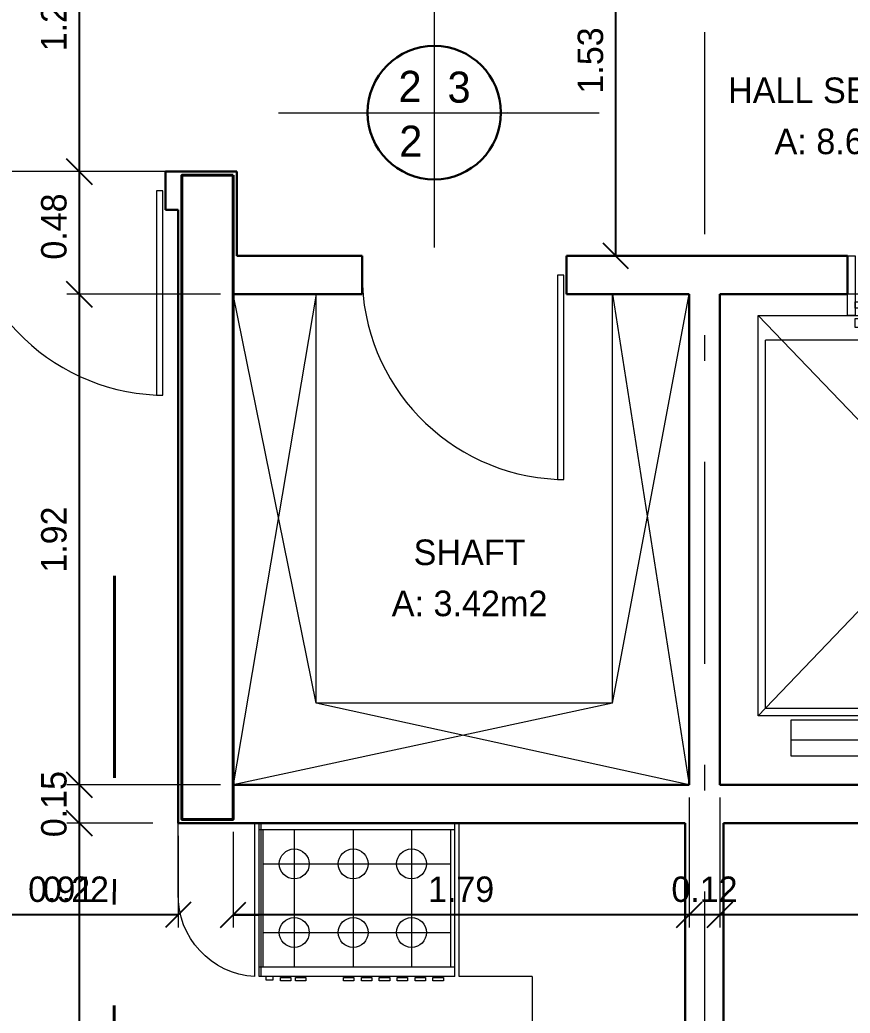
# Model space of a CAD drawing. Header units: metres. Extents: x 2.9 to 62.3, y 8 to 50.1.
# Drawn here: x 27.82 to 31.07, y 38.646 to 42.533 of the extents above; entities that cross this region are included whole.
import ezdxf

# ---------------------------------------------------------------- set-up
doc = ezdxf.new("R2010")
doc.units = ezdxf.units.M
doc.header["$MEASUREMENT"] = 0
doc.linetypes.add('DGN Style 4', pattern=[1.582636, 0.790824, -0.395412, 0.00098853, -0.395412])
doc.layers.get('Defpoints').update_dxf_attribs({"lineweight": 0})
for name, color, linetype, lineweight in [('CORNIJAS_VAR NA PLANTA PTIPO 1', 7, 'Continuous', 0), ('Level 12', 7, 'Continuous', 0), ('Level 14', 7, 'Continuous', 0), ('Level 3', 7, 'Continuous', 0), ('Level 36', 7, 'Continuous', 0), ('Level 43', 7, 'Continuous', 0), ('Level 44', 7, 'Continuous', 0), ('Level 7', 7, 'Continuous', 0)]:
    doc.layers.add(name, color=color, linetype=linetype, lineweight=lineweight)
doc.styles.add('Style-INTL_ENGINEERING', font='INTL_ENGINEERING.shx')
doc.dimstyles.get("Standard").update_dxf_attribs({"dimtxt": 0.18, "dimasz": 0.18, "dimexe": 0.18, "dimexo": 0.0625, "dimgap": 0.09, "dimtad": 0, "dimtih": 1, "dimtoh": 1, "dimdec": 4, "dimzin": 1, "dimdsep": 46, "dimtxsty": 'Standard', "dimcen": 0, "dimadec": 0, "dimazin": 0, "dimtfac": 1, "dimtdec": 4, "dimtofl": 0, "dimtmove": 0, "dimatfit": 3, "dimfxl": 0, "dimtolj": 1, "dimtzin": 1, "dimarcsym": 0})

# ---------------------------------------------------------------- blocks, each defined once
blk = doc.blocks.new('_Oblique')
at = {"color": 0, "linetype": 'ByBlock', "lineweight": -2}
blk.add_line((0.5, 0.5), (-0.5, -0.5), dxfattribs=at)
blk = doc.blocks.new('*D194')
at = {"layer": 'Defpoints', "color": 0, "linetype": 'Continuous', "lineweight": 0}
for p in [(33.5753, 42.5854), (33.5753, 41.989), (27.4235, 41.9391)]:
    blk.add_point(p, dxfattribs=at)
at = {"layer": 'Level 43', "color": 2, "linetype": 'Continuous', "lineweight": 0}
for p, q in [((27.4235, 41.9886), (27.4235, 42.6349)), ((33.5753, 42.0385), (33.5753, 42.6349))]:
    blk.add_line(p, q, dxfattribs=at)
at = {"layer": 'Level 43', "color": 0, "linetype": 'Continuous', "lineweight": -2}
blk.add_line((27.4235, 42.5854), (33.5753, 42.5854), dxfattribs=at)
at = {"layer": 'Level 43', "color": 0, "linetype": 'Continuous', "lineweight": -2, "xscale": 0.0995, "yscale": 0.0995, "zscale": 0.0995, "rotation": 180}
blk.add_blockref('_Oblique', (27.4235, 42.5854), dxfattribs=at)
at = {"layer": 'Level 43', "color": 0, "linetype": 'Continuous', "lineweight": -2, "xscale": 0.0995, "yscale": 0.0995, "zscale": 0.0995}
blk.add_blockref('_Oblique', (33.5753, 42.5854), dxfattribs=at)
at = {"layer": 'Level 43', "color": 0, "linetype": 'Continuous', "lineweight": 0, "insert": (30.4994, 42.6847), "char_height": 0.0995, "attachment_point": 5, "style": 'Style-INTL_ENGINEERING'}
blk.add_mtext('6.15', dxfattribs=at)
blk = doc.blocks.new('*D207')
at = {"layer": 'Defpoints', "color": 0, "linetype": 'Continuous', "lineweight": 0}
for p in [(30.5745, 39.3892), (30.5745, 37.6247), (30.4245, 37.3991)]:
    blk.add_point(p, dxfattribs=at)
at = {"layer": 'Level 43', "color": 2, "linetype": 'Continuous', "lineweight": 0}
for p, q in [((30.5745, 39.3397), (30.5745, 37.5752)), ((30.4245, 37.4486), (30.4245, 37.6742))]:
    blk.add_line(p, q, dxfattribs=at)
at = {"layer": 'Level 43', "color": 0, "linetype": 'Continuous', "lineweight": -2}
blk.add_line((30.4245, 37.6247), (30.5745, 37.6247), dxfattribs=at)
at = {"layer": 'Level 43', "color": 0, "linetype": 'Continuous', "lineweight": -2, "xscale": 0.0995, "yscale": 0.0995, "zscale": 0.0995, "rotation": 180}
blk.add_blockref('_Oblique', (30.4245, 37.6247), dxfattribs=at)
at = {"layer": 'Level 43', "color": 0, "linetype": 'Continuous', "lineweight": -2, "xscale": 0.0995, "yscale": 0.0995, "zscale": 0.0995}
blk.add_blockref('_Oblique', (30.5745, 37.6247), dxfattribs=at)
at = {"layer": 'Level 43', "color": 0, "linetype": 'Continuous', "lineweight": 0, "insert": (30.4996, 37.724), "char_height": 0.0995, "attachment_point": 5, "style": 'Style-INTL_ENGINEERING'}
blk.add_mtext('0.15', dxfattribs=at)
blk = doc.blocks.new('*D211')
at = {"layer": 'Defpoints', "color": 0, "linetype": 'Continuous', "lineweight": 0}
for p in [(28.053, 39.3892), (28.3895, 39.3892), (27.5746, 35.409)]:
    blk.add_point(p, dxfattribs=at)
at = {"layer": 'Level 43', "color": 2, "linetype": 'Continuous', "lineweight": 0}
for p, q in [((28.34, 39.3892), (28.0035, 39.3892)), ((27.6241, 35.409), (28.1025, 35.409))]:
    blk.add_line(p, q, dxfattribs=at)
at = {"layer": 'Level 43', "color": 0, "linetype": 'Continuous', "lineweight": -2}
blk.add_line((28.053, 35.409), (28.053, 39.3892), dxfattribs=at)
at = {"layer": 'Level 43', "color": 0, "linetype": 'Continuous', "lineweight": -2, "xscale": 0.0995, "yscale": 0.0995, "zscale": 0.0995}
for p, rotation in [((28.053, 39.3892), 90), ((28.053, 35.409), 270)]:
    blk.add_blockref('_Oblique', p, dxfattribs=dict(at, rotation=rotation))
at = {"layer": 'Level 43', "color": 0, "linetype": 'Continuous', "lineweight": 0, "insert": (27.9537, 37.3991), "char_height": 0.0995, "attachment_point": 5, "rotation": 90, "style": 'Style-INTL_ENGINEERING'}
blk.add_mtext('3.98', dxfattribs=at)
blk = doc.blocks.new('*D212')
at = {"layer": 'Defpoints', "color": 0, "linetype": 'Continuous', "lineweight": 0}
for p in [(28.053, 39.5392), (28.6545, 39.5392), (28.3895, 39.3892)]:
    blk.add_point(p, dxfattribs=at)
at = {"layer": 'Level 43', "color": 2, "linetype": 'Continuous', "lineweight": 0}
for p, q in [((28.605, 39.5392), (28.0035, 39.5392)), ((28.34, 39.3892), (28.0035, 39.3892))]:
    blk.add_line(p, q, dxfattribs=at)
at = {"layer": 'Level 43', "color": 0, "linetype": 'Continuous', "lineweight": -2}
blk.add_line((28.053, 39.3892), (28.053, 39.5392), dxfattribs=at)
at = {"layer": 'Level 43', "color": 0, "linetype": 'Continuous', "lineweight": -2, "xscale": 0.0995, "yscale": 0.0995, "zscale": 0.0995}
for p, rotation in [((28.053, 39.5392), 90), ((28.053, 39.3892), 270)]:
    blk.add_blockref('_Oblique', p, dxfattribs=dict(at, rotation=rotation))
at = {"layer": 'Level 43', "color": 0, "linetype": 'Continuous', "lineweight": 0, "insert": (27.9537, 39.4642), "char_height": 0.0995, "attachment_point": 5, "rotation": 90, "style": 'Style-INTL_ENGINEERING'}
blk.add_mtext('0.15', dxfattribs=at)
blk = doc.blocks.new('*D213')
at = {"layer": 'Defpoints', "color": 0, "linetype": 'Continuous', "lineweight": 0}
for p in [(28.053, 41.459), (28.6545, 41.459), (28.6545, 39.5392)]:
    blk.add_point(p, dxfattribs=at)
at = {"layer": 'Level 43', "color": 2, "linetype": 'Continuous', "lineweight": 0}
for p, q in [((28.605, 41.459), (28.0035, 41.459)), ((28.605, 39.5392), (28.0035, 39.5392))]:
    blk.add_line(p, q, dxfattribs=at)
at = {"layer": 'Level 43', "color": 0, "linetype": 'Continuous', "lineweight": -2}
blk.add_line((28.053, 39.5392), (28.053, 41.459), dxfattribs=at)
at = {"layer": 'Level 43', "color": 0, "linetype": 'Continuous', "lineweight": -2, "xscale": 0.0995, "yscale": 0.0995, "zscale": 0.0995}
for p, rotation in [((28.053, 41.459), 90), ((28.053, 39.5392), 270)]:
    blk.add_blockref('_Oblique', p, dxfattribs=dict(at, rotation=rotation))
at = {"layer": 'Level 43', "color": 0, "linetype": 'Continuous', "lineweight": 0, "insert": (27.9537, 40.4991), "char_height": 0.0995, "attachment_point": 5, "rotation": 90, "style": 'Style-INTL_ENGINEERING'}
blk.add_mtext('1.92', dxfattribs=at)
blk = doc.blocks.new('*D214')
at = {"layer": 'Defpoints', "color": 0, "linetype": 'Continuous', "lineweight": 0}
for p in [(28.053, 41.939), (28.3145, 41.939), (28.6545, 41.459)]:
    blk.add_point(p, dxfattribs=at)
at = {"layer": 'Level 43', "color": 2, "linetype": 'Continuous', "lineweight": 0}
for p, q in [((28.265, 41.939), (28.0035, 41.939)), ((28.605, 41.459), (28.0035, 41.459))]:
    blk.add_line(p, q, dxfattribs=at)
at = {"layer": 'Level 43', "color": 0, "linetype": 'Continuous', "lineweight": -2}
blk.add_line((28.053, 41.459), (28.053, 41.939), dxfattribs=at)
at = {"layer": 'Level 43', "color": 0, "linetype": 'Continuous', "lineweight": -2, "xscale": 0.0995, "yscale": 0.0995, "zscale": 0.0995}
for p, rotation in [((28.053, 41.939), 90), ((28.053, 41.459), 270)]:
    blk.add_blockref('_Oblique', p, dxfattribs=dict(at, rotation=rotation))
at = {"layer": 'Level 43', "color": 0, "linetype": 'Continuous', "lineweight": 0, "insert": (27.9537, 41.7241), "char_height": 0.0995, "attachment_point": 5, "rotation": 90, "style": 'Style-INTL_ENGINEERING'}
blk.add_mtext('0.48', dxfattribs=at)
blk = doc.blocks.new('*D215')
at = {"layer": 'Defpoints', "color": 0, "linetype": 'Continuous', "lineweight": 0}
for p in [(27.4235, 43.139), (28.053, 43.139), (28.3145, 41.939)]:
    blk.add_point(p, dxfattribs=at)
at = {"layer": 'Level 43', "color": 2, "linetype": 'Continuous', "lineweight": 0}
for p, q in [((27.473, 43.139), (28.1025, 43.139)), ((28.265, 41.939), (28.0035, 41.939))]:
    blk.add_line(p, q, dxfattribs=at)
at = {"layer": 'Level 43', "color": 0, "linetype": 'Continuous', "lineweight": -2}
blk.add_line((28.053, 41.939), (28.053, 43.139), dxfattribs=at)
at = {"layer": 'Level 43', "color": 0, "linetype": 'Continuous', "lineweight": -2, "xscale": 0.0995, "yscale": 0.0995, "zscale": 0.0995}
for p, rotation in [((28.053, 43.139), 90), ((28.053, 41.939), 270)]:
    blk.add_blockref('_Oblique', p, dxfattribs=dict(at, rotation=rotation))
at = {"layer": 'Level 43', "color": 0, "linetype": 'Continuous', "lineweight": 0, "insert": (27.9537, 42.539), "char_height": 0.0995, "attachment_point": 5, "rotation": 90, "style": 'Style-INTL_ENGINEERING'}
blk.add_mtext('1.20', dxfattribs=at)
blk = doc.blocks.new('*D259')
at = {"layer": 'Defpoints', "color": 0, "linetype": 'Continuous', "lineweight": 0}
for p in [(30.5596, 39.5392), (32.3745, 39.4046), (30.5596, 39.0312)]:
    blk.add_point(p, dxfattribs=at)
at = {"layer": 'Level 43', "color": 2, "linetype": 'Continuous', "lineweight": 0}
for p, q in [((30.5596, 39.4897), (30.5596, 38.9817)), ((32.3745, 39.3551), (32.3745, 38.9817))]:
    blk.add_line(p, q, dxfattribs=at)
at = {"layer": 'Level 43', "color": 0, "linetype": 'Continuous', "lineweight": -2}
blk.add_line((32.3745, 39.0312), (30.5596, 39.0312), dxfattribs=at)
at = {"layer": 'Level 43', "color": 0, "linetype": 'Continuous', "lineweight": -2, "xscale": 0.0995, "yscale": 0.0995, "zscale": 0.0995, "rotation": 180}
blk.add_blockref('_Oblique', (30.5596, 39.0312), dxfattribs=at)
at = {"layer": 'Level 43', "color": 0, "linetype": 'Continuous', "lineweight": -2, "xscale": 0.0995, "yscale": 0.0995, "zscale": 0.0995}
blk.add_blockref('_Oblique', (32.3745, 39.0312), dxfattribs=at)
at = {"layer": 'Level 43', "color": 0, "linetype": 'Continuous', "lineweight": 0, "insert": (31.467, 39.1304), "char_height": 0.0995, "attachment_point": 5, "style": 'Style-INTL_ENGINEERING'}
blk.add_mtext('1.81', dxfattribs=at)
blk = doc.blocks.new('*D260')
at = {"layer": 'Defpoints', "color": 0, "linetype": 'Continuous', "lineweight": 0}
for p in [(30.4396, 39.5392), (30.5596, 39.5392), (30.4396, 39.0312)]:
    blk.add_point(p, dxfattribs=at)
at = {"layer": 'Level 43', "color": 2, "linetype": 'Continuous', "lineweight": 0}
for p, q in [((30.4396, 39.4897), (30.4396, 38.9817)), ((30.5596, 39.4897), (30.5596, 38.9817))]:
    blk.add_line(p, q, dxfattribs=at)
at = {"layer": 'Level 43', "color": 0, "linetype": 'Continuous', "lineweight": -2}
blk.add_line((30.5596, 39.0312), (30.4396, 39.0312), dxfattribs=at)
at = {"layer": 'Level 43', "color": 0, "linetype": 'Continuous', "lineweight": -2, "xscale": 0.0995, "yscale": 0.0995, "zscale": 0.0995, "rotation": 180}
blk.add_blockref('_Oblique', (30.4396, 39.0312), dxfattribs=at)
at = {"layer": 'Level 43', "color": 0, "linetype": 'Continuous', "lineweight": -2, "xscale": 0.0995, "yscale": 0.0995, "zscale": 0.0995}
blk.add_blockref('_Oblique', (30.5596, 39.0312), dxfattribs=at)
at = {"layer": 'Level 43', "color": 0, "linetype": 'Continuous', "lineweight": 0, "insert": (30.4996, 39.1304), "char_height": 0.0995, "attachment_point": 5, "style": 'Style-INTL_ENGINEERING'}
blk.add_mtext('0.12', dxfattribs=at)
blk = doc.blocks.new('*D261')
at = {"layer": 'Defpoints', "color": 0, "linetype": 'Continuous', "lineweight": 0}
for p in [(30.4396, 39.5392), (28.6545, 39.4046), (28.6545, 39.0312)]:
    blk.add_point(p, dxfattribs=at)
at = {"layer": 'Level 43', "color": 2, "linetype": 'Continuous', "lineweight": 0}
for p, q in [((30.4396, 39.4897), (30.4396, 38.9817)), ((28.6545, 39.3551), (28.6545, 38.9817))]:
    blk.add_line(p, q, dxfattribs=at)
at = {"layer": 'Level 43', "color": 0, "linetype": 'Continuous', "lineweight": -2}
blk.add_line((30.4396, 39.0312), (28.6545, 39.0312), dxfattribs=at)
at = {"layer": 'Level 43', "color": 0, "linetype": 'Continuous', "lineweight": -2, "xscale": 0.0995, "yscale": 0.0995, "zscale": 0.0995, "rotation": 180}
blk.add_blockref('_Oblique', (28.6545, 39.0312), dxfattribs=at)
at = {"layer": 'Level 43', "color": 0, "linetype": 'Continuous', "lineweight": -2, "xscale": 0.0995, "yscale": 0.0995, "zscale": 0.0995}
blk.add_blockref('_Oblique', (30.4396, 39.0312), dxfattribs=at)
at = {"layer": 'Level 43', "color": 0, "linetype": 'Continuous', "lineweight": 0, "insert": (29.547, 39.1304), "char_height": 0.0995, "attachment_point": 5, "style": 'Style-INTL_ENGINEERING'}
blk.add_mtext('1.79', dxfattribs=at)
blk = doc.blocks.new('*D262')
at = {"layer": 'Defpoints', "color": 0, "linetype": 'Continuous', "lineweight": 0}
for p in [(28.4395, 39.3892), (28.6545, 39.4046), (28.4395, 39.0312)]:
    blk.add_point(p, dxfattribs=at)
at = {"layer": 'Level 43', "color": 2, "linetype": 'Continuous', "lineweight": 0}
for p, q in [((28.4395, 39.3397), (28.4395, 38.9817)), ((28.6545, 39.3551), (28.6545, 38.9817))]:
    blk.add_line(p, q, dxfattribs=at)
at = {"layer": 'Level 43', "color": 0, "linetype": 'Continuous', "lineweight": -2}
for p, q in [((28.4395, 39.0312), (27.8383, 39.0312)), ((28.6545, 39.0312), (28.754, 39.0312))]:
    blk.add_line(p, q, dxfattribs=at)
at = {"layer": 'Level 43', "color": 0, "linetype": 'Continuous', "lineweight": -2, "xscale": 0.0995, "yscale": 0.0995, "zscale": 0.0995}
blk.add_blockref('_Oblique', (28.4395, 39.0312), dxfattribs=at)
at = {"layer": 'Level 43', "color": 0, "linetype": 'Continuous', "lineweight": -2, "xscale": 0.0995, "yscale": 0.0995, "zscale": 0.0995, "rotation": 180}
blk.add_blockref('_Oblique', (28.6545, 39.0312), dxfattribs=at)
at = {"layer": 'Level 43', "color": 0, "linetype": 'Continuous', "lineweight": 0, "insert": (28.0394, 39.1304), "char_height": 0.0995, "attachment_point": 5, "style": 'Style-INTL_ENGINEERING'}
blk.add_mtext('0.22', dxfattribs=at)
blk = doc.blocks.new('*D263')
at = {"layer": 'Defpoints', "color": 0, "linetype": 'Continuous', "lineweight": 0}
for p in [(28.4395, 39.3892), (27.5246, 39.359), (27.5246, 39.0312)]:
    blk.add_point(p, dxfattribs=at)
at = {"layer": 'Level 43', "color": 2, "linetype": 'Continuous', "lineweight": 0}
for p, q in [((28.4395, 39.3397), (28.4395, 38.9817)), ((27.5246, 39.3095), (27.5246, 38.9817))]:
    blk.add_line(p, q, dxfattribs=at)
at = {"layer": 'Level 43', "color": 0, "linetype": 'Continuous', "lineweight": -2}
blk.add_line((28.4395, 39.0312), (27.5246, 39.0312), dxfattribs=at)
at = {"layer": 'Level 43', "color": 0, "linetype": 'Continuous', "lineweight": -2, "xscale": 0.0995, "yscale": 0.0995, "zscale": 0.0995, "rotation": 180}
blk.add_blockref('_Oblique', (27.5246, 39.0312), dxfattribs=at)
at = {"layer": 'Level 43', "color": 0, "linetype": 'Continuous', "lineweight": -2, "xscale": 0.0995, "yscale": 0.0995, "zscale": 0.0995}
blk.add_blockref('_Oblique', (28.4395, 39.0312), dxfattribs=at)
at = {"layer": 'Level 43', "color": 0, "linetype": 'Continuous', "lineweight": 0, "insert": (27.982, 39.1304), "char_height": 0.0995, "attachment_point": 5, "style": 'Style-INTL_ENGINEERING'}
blk.add_mtext('0.91', dxfattribs=at)
blk = doc.blocks.new('*D298')
at = {"layer": 'Defpoints', "color": 0, "linetype": 'Continuous', "lineweight": 0}
for p in [(29.562, 43.139), (30.1529, 43.139), (30.5096, 41.609)]:
    blk.add_point(p, dxfattribs=at)
at = {"layer": 'Level 43', "color": 2, "linetype": 'Continuous', "lineweight": 0}
for p, q in [((29.6115, 43.139), (30.2024, 43.139)), ((30.4601, 41.609), (30.1034, 41.609))]:
    blk.add_line(p, q, dxfattribs=at)
at = {"layer": 'Level 43', "color": 0, "linetype": 'Continuous', "lineweight": -2}
blk.add_line((30.1529, 41.609), (30.1529, 43.139), dxfattribs=at)
at = {"layer": 'Level 43', "color": 0, "linetype": 'Continuous', "lineweight": -2, "xscale": 0.0995, "yscale": 0.0995, "zscale": 0.0995}
for p, rotation in [((30.1529, 43.139), 90), ((30.1529, 41.609), 270)]:
    blk.add_blockref('_Oblique', p, dxfattribs=dict(at, rotation=rotation))
at = {"layer": 'Level 43', "color": 0, "linetype": 'Continuous', "lineweight": 0, "insert": (30.0537, 42.374), "char_height": 0.0995, "attachment_point": 5, "rotation": 90, "style": 'Style-INTL_ENGINEERING'}
blk.add_mtext('1.53', dxfattribs=at)
blk = doc.blocks.new('INDESP_2')
at = {"layer": 'Level 3', "color": 131, "linetype": 'Continuous', "lineweight": 0}
for p, q in [((0.015061, -0.013019), (0.015068, 0.01257)), ((0.000007, 0.000002), (0.030986, 0.000002))]:
    blk.add_line(p, q, dxfattribs=at)
at = {"layer": 'Level 3', "color": 131, "linetype": 'Continuous', "lineweight": 13}
blk.add_line((0.022096, 0.000001), (0.022128, 0.000018), dxfattribs=at)
at = {"layer": 'Level 3', "color": 131, "linetype": 'Continuous', "lineweight": 30}
blk.add_circle((0.015052, 0.000008), 0.006446, dxfattribs=at)
at = {"layer": 'Level 3', "color": 131, "linetype": 'Continuous', "lineweight": 30, "style": 'Style-INTL_ENGINEERING'}
for s, p in [('2', (0.011593, 0.001049)), ('3', (0.016333, 0.000975)), ('2', (0.011667, -0.004247))]:
    blk.add_text(s, height=0.003, rotation=0.00002, dxfattribs=at).set_placement(p)
blk = doc.blocks.new('*U443')
at = {"layer": 'Level 3', "color": 2, "linetype": 'DGN Style 4', "lineweight": 40}
blk.add_line((-0.0555, -2.1144), (-0.053, 0.7084), dxfattribs=at)
blk = doc.blocks.new('*U518')
at = {"layer": 'Level 36', "color": 172, "linetype": 'Continuous', "lineweight": 13}
for p, q in [((-0.3825, 0.308), (0.3825, 0.3081)), ((-0.3825, -0.292), (-0.3825, 0.308)), ((-0.3825, 0.283), (0.3825, 0.283)), ((-0.375, -0.2919), (-0.375, 0.308)), ((-0.3675, -0.2533), (-0.3675, 0.283)), ((-0.2445, -0.2533), (-0.2445, 0.283)), ((-0.0138, -0.2533), (-0.0138, 0.283)), ((0.2145, -0.2533), (0.2145, 0.283)), ((0.3675, -0.2533), (0.3675, 0.2831)), ((0.3825, -0.292), (0.3825, 0.3081)), ((-0.3675, 0.1489), (0.3675, 0.149)), ((-0.3675, -0.1192), (0.3675, -0.1192)), ((-0.3825, -0.2533), (0.3825, -0.2533)), ((0.3825, -0.292), (-0.3825, -0.292)), ((-0.3556, -0.3061), (-0.3556, -0.292)), ((-0.3291, -0.3061), (-0.3556, -0.3061)), ((-0.3291, -0.292), (-0.3291, -0.3061)), ((-0.2995, -0.308), (-0.2995, -0.2957)), ((-0.2995, -0.2957), (-0.2587, -0.2957)), ((-0.2587, -0.308), (-0.2995, -0.308)), ((-0.2587, -0.2957), (-0.2587, -0.308)), ((-0.2409, -0.308), (-0.2409, -0.2957)), ((-0.2409, -0.2957), (-0.2001, -0.2957)), ((-0.2001, -0.308), (-0.2409, -0.308)), ((-0.2001, -0.2957), (-0.2001, -0.308)), ((-0.0531, -0.308), (-0.0531, -0.2957)), ((-0.0531, -0.2957), (-0.0123, -0.2957)), ((-0.0122, -0.308), (-0.0531, -0.308)), ((-0.0123, -0.2957), (-0.0122, -0.308)), ((0.0169, -0.308), (0.0169, -0.2957)), ((0.0169, -0.2957), (0.0577, -0.2957)), ((0.0578, -0.3081), (0.0169, -0.308)), ((0.0577, -0.2957), (0.0578, -0.3081)), ((0.0869, -0.3081), (0.0869, -0.2957)), ((0.0869, -0.2957), (0.1278, -0.2957)), ((0.1277, -0.3081), (0.0869, -0.3081)), ((0.1278, -0.2957), (0.1277, -0.3081)), ((0.1569, -0.308), (0.1569, -0.2957)), ((0.1569, -0.2957), (0.1978, -0.2957)), ((0.1977, -0.308), (0.1569, -0.308)), ((0.1978, -0.2957), (0.1977, -0.308)), ((0.2269, -0.308), (0.2269, -0.2957)), ((0.2269, -0.2957), (0.2678, -0.2957)), ((0.2678, -0.3081), (0.2269, -0.308)), ((0.2678, -0.2957), (0.2678, -0.3081)), ((0.2969, -0.308), (0.2969, -0.2957)), ((0.2969, -0.2957), (0.3378, -0.2957)), ((0.3378, -0.308), (0.2969, -0.308)), ((0.3378, -0.2957), (0.3378, -0.308))]:
    blk.add_line(p, q, dxfattribs=at)
for centre in [(-0.2458, 0.1489), (-0.0151, 0.1489), (0.2132, 0.1489), (-0.2458, -0.1192), (-0.0151, -0.1192), (0.2132, -0.1192)]:
    blk.add_circle(centre, 0.0585, dxfattribs=at)
blk = doc.blocks.new('*U497')
at = {"layer": 'Level 36', "color": 172, "linetype": 'Continuous', "lineweight": 13}
for p, q in [((-2.0598, 1.1903), (-2.0598, 1.4802)), ((-1.7598, 0.8802), (-1.7598, 1.4802)), ((-0.9598, 0.8802), (-0.9598, 1.4802)), ((-0.675, 0.8802), (-0.9598, 0.8802)), ((-0.675, 0.8802), (-0.675, -1))]:
    blk.add_line(p, q, dxfattribs=at)
at = {"layer": 'Level 36', "color": 172, "linetype": 'Continuous', "lineweight": 13, "extrusion": (0, 0, -1)}
blk.add_arc((1.7419, 1.1977), 0.318, 273.2275, 1.3325, dxfattribs=at)
at = {"layer": 'Level 36', "color": 172, "linetype": 'Continuous', "lineweight": 13}
blk.add_blockref('*U518', (-1.3598, 1.1722), dxfattribs=at)
blk = doc.blocks.new('P80D_1')
at = {"layer": 'Level 14', "color": 7, "linetype": 'Continuous', "lineweight": 13}
for p, q in [((0.035, 0.875), (0.01, 0.875)), ((0.01, 0.875), (0.01, 0.075)), ((0.035, 0.075), (0.035, 0.875)), ((0.01, 0.075), (0.035, 0.075))]:
    blk.add_line(p, q, dxfattribs=at)
blk.add_arc((0, 0.0749), 0.8, 0.0001, 87.4926, dxfattribs=at)
at = {"layer": 'Level 7', "color": 7, "linetype": 'Continuous', "lineweight": 30}
for p, q in [((0, 0), (0, 0.15)), ((0.8, 0), (0.8, 0.15))]:
    blk.add_line(p, q, dxfattribs=at)
blk = doc.blocks.new('ELEV1')
at = {"color": 7, "linetype": 'Continuous', "lineweight": 30}
for p, q in [((-0.4, 0), (-0.4, 0.15)), ((0.4, 0), (0.4, 0.15))]:
    blk.add_line(p, q, dxfattribs=at)
at = {"color": 7, "linetype": 'Continuous', "lineweight": 0}
blk.add_line((-0.4, 0), (0.4, 0), dxfattribs=at)
at = {"color": 120, "linetype": 'Continuous', "lineweight": 0}
for p, q in [((-0.37, -0.03), (-0.37, -0.055)), ((0.37, -0.03), (-0.37, -0.03)), ((0, -0.03), (0, -0.055)), ((0.37, -0.055), (0.37, -0.03)), ((-0.37, -0.055), (0.37, -0.055)), ((0.75, -1.6489), (-0.75, -0.0827)), ((0.75, -0.0827), (-0.75, -1.6489)), ((-0.37, -0.095), (-0.37, -0.13)), ((0.37, -0.095), (-0.37, -0.095)), ((0, -0.095), (0, -0.13)), ((0.37, -0.13), (0.37, -0.095)), ((-0.37, -0.13), (0.37, -0.13)), ((-0.7213, -0.18), (-0.7213, -1.6202)), ((-0.7213, -0.18), (-0.32, -0.18)), ((0.32, -0.18), (0.7213, -0.18)), ((0.7213, -1.6202), (0.7213, -0.18)), ((-0.7213, -1.6202), (0.7213, -1.6202)), ((-0.5212, -1.8076), (-0.5213, -1.7452)), ((0.6213, -1.8076), (0.6213, -1.7451)), ((-0.5212, -1.8076), (0.6213, -1.8076))]:
    blk.add_line(p, q, dxfattribs=at)
at = {"color": 120, "linetype": 'Continuous', "lineweight": 0, "flags": 128}
for points in [[(-0.37, -0.0827), (-0.4, -0.0827), (-0.4, 0.15), (-0.37, 0.15)], [(0.37, -0.0826), (0.4, -0.0826), (0.4, 0.15), (0.37, 0.15)], [(-0.75, -1.6489), (0.75, -1.6489), (0.75, -0.0827), (-0.75, -0.0827)], [(-0.5213, -1.7452), (0.6213, -1.7451), (0.6212, -1.6651), (-0.5212, -1.6652)]]:
    blk.add_lwpolyline(points, close=True, dxfattribs=at)
blk = doc.blocks.new('P80D_1_1')
at = {"color": 7, "linetype": 'Continuous', "lineweight": 13}
for p, q in [((0.035, 0.875), (0.01, 0.875)), ((0.01, 0.875), (0.01, 0.075)), ((0.035, 0.075), (0.035, 0.875)), ((0.01, 0.075), (0.035, 0.075))]:
    blk.add_line(p, q, dxfattribs=at)
at = {"color": 7, "linetype": 'Continuous', "lineweight": 30}
for p, q in [((0, 0), (0, 0.15)), ((0.8, 0), (0.8, 0.15))]:
    blk.add_line(p, q, dxfattribs=at)
at = {"color": 7, "linetype": 'Continuous', "lineweight": 13}
blk.add_arc((0, 0.0749), 0.8, 0.0001, 87.4926, dxfattribs=at)

msp = doc.modelspace()

# ---------------------------------------------------------------- linework, layer by layer
at = {"layer": 'CORNIJAS_VAR NA PLANTA PTIPO 1', "color": 7, "linetype": 'Continuous', "lineweight": 0}
msp.add_line((28.3897, 41.939), (27.5897, 41.9391), dxfattribs=at)
at = {"layer": 'CORNIJAS_VAR NA PLANTA PTIPO 1', "color": 7, "linetype": 'Continuous', "lineweight": 30}
for p, q in [((28.4395, 41.939), (28.3897, 41.939)), ((28.4397, 41.789), (28.3897, 41.789)), ((30.4245, 39.3892), (30.4245, 35.409)), ((30.5745, 39.3892), (30.5745, 35.409))]:
    msp.add_line(p, q, dxfattribs=at)
at = {"layer": 'Level 43', "color": 3, "linetype": 'DGN Style 4', "lineweight": 0}
msp.add_line((30.4996, 47.5301), (30.4996, 31.4338), dxfattribs=at)
at = {"layer": 'Level 44', "color": 7, "linetype": 'Continuous', "lineweight": 30}
for p, q in [((28.4395, 41.939), (28.6695, 41.939)), ((28.6695, 41.939), (28.6695, 41.609)), ((28.4395, 39.3892), (28.4395, 41.789)), ((29.1595, 41.609), (28.6695, 41.609)), ((29.9596, 41.609), (31.0596, 41.609)), ((29.1596, 41.459), (28.6545, 41.459)), ((29.9596, 41.459), (30.4396, 41.459)), ((30.4396, 39.5392), (30.4396, 41.459)), ((30.5596, 39.5392), (30.5596, 41.459)), ((30.5596, 41.459), (31.0596, 41.459)), ((30.4396, 39.5392), (28.6545, 39.5392)), ((32.3745, 39.5392), (30.5596, 39.5392)), ((30.4245, 39.3892), (28.4395, 39.3892)), ((32.5895, 39.3892), (30.5745, 39.3892))]:
    msp.add_line(p, q, dxfattribs=at)
at = {"layer": 'Level 44', "color": 7, "linetype": 'Continuous', "lineweight": 0}
for p, q in [((28.9796, 39.859), (28.6545, 41.459)), ((28.9796, 41.459), (28.6545, 39.5392)), ((30.1396, 39.859), (30.4396, 41.459)), ((30.1396, 41.459), (30.4396, 39.5392)), ((30.1396, 39.859), (28.6545, 39.5392)), ((30.4396, 39.5392), (28.9796, 39.859)), ((30.1396, 39.859), (28.9796, 39.859))]:
    msp.add_line(p, q, dxfattribs=at)
at = {"layer": 'Level 44', "color": 7, "linetype": 'Continuous', "lineweight": 13}
for p, q in [((28.9796, 39.859), (28.9796, 41.459)), ((30.1396, 39.859), (30.1396, 41.459))]:
    msp.add_line(p, q, dxfattribs=at)
at = {"layer": 'Level 44', "color": 1, "linetype": 'Continuous', "lineweight": 40, "flags": 128}
msp.add_lwpolyline([(28.6545, 41.9246), (28.4545, 41.9246), (28.4545, 39.4046), (28.6545, 39.4046)], close=True, dxfattribs=at)

# ---------------------------------------------------------------- block references
at = {"layer": 'Level 3', "color": 2, "linetype": 'Continuous', "lineweight": 30}
msp.add_blockref('*U443', (28.2443, 39.9991), dxfattribs=at)
at = {"layer": 'Level 3', "color": 131, "linetype": 'Continuous', "lineweight": 30, "xscale": 40.50002794240174, "yscale": 40.50002794240174, "zscale": 40.50002794240174, "rotation": 0.0006587766262007}
msp.add_blockref('INDESP_2', (28.8324, 42.1694), dxfattribs=at)
at = {"layer": 'Level 36', "color": 172, "linetype": 'Continuous', "lineweight": 13}
msp.add_blockref('*U497', (30.4996, 37.909), dxfattribs=at)
at = {"layer": 'Level 44', "color": 7, "linetype": 'Continuous', "lineweight": 30, "xscale": 1.000000000010841, "yscale": 1.000000000010841, "rotation": 179.9997331952823}
msp.add_blockref('P80D_1_1', (29.9596, 41.6091), dxfattribs=at)
at = {"layer": 'Level 44', "color": 120, "linetype": 'Continuous', "lineweight": 0, "xscale": 1.000000000097578, "yscale": -1.000000000097578, "rotation": 179.999199585847}
msp.add_blockref('ELEV1', (31.4596, 41.4591), dxfattribs=at)
at = {"layer": 'Level 7', "color": 7, "linetype": 'Continuous', "lineweight": 30, "xscale": 1.000000000010841, "yscale": 1.000000000010841, "rotation": 179.9997331952823}
msp.add_blockref('P80D_1', (28.3897, 41.9391), dxfattribs=at)

# ---------------------------------------------------------------- texts
at = {"layer": 'Level 12', "color": 2, "linetype": 'Continuous', "lineweight": 13, "attachment_point": 5, "line_spacing_factor": 1.200006, "style": 'Style-INTL_ENGINEERING'}
for s, insert, char_height in [('HALL SERVIÇO\\PA: 8.60m2\\P', (31.0785, 42.1566), 0.099999), ('SHAFT\\PA: 3.42m2\\P', (29.5802, 40.3488), 0.1)]:
    msp.add_mtext(s, dxfattribs=dict(at, insert=insert, char_height=char_height))

# ---------------------------------------------------------------- dimensions: what is measured, and where the dimension line sits
at = {"layer": 'Level 43', "color": 2, "linetype": 'Continuous', "lineweight": 0}
for base, p1, p2, angle, override, picture, middle in [((28.053, 43.139), (28.3145, 41.939), (27.4235, 43.139), 90, {"dimtxt": 0.0995, "dimasz": 0.0995, "dimexe": 0.0495, "dimexo": 0.0495, "dimgap": 0.0495, "dimtad": 1, "dimtih": 0, "dimtoh": 0, "dimdec": 2, "dimzin": 3, "dimtxsty": 'Style-INTL_ENGINEERING', "dimblk": 'Oblique', "dimclre": 2, "dimtdec": 2, "dimatfit": 1, "dimfrac": 2, "dimtolj": 0, "dimtzin": 3, "dimlwe": 0}, '*D215', (27.9537, 42.539)), ((30.1529, 43.139), (30.5096, 41.609), (29.562, 43.139), 90, {"dimtxt": 0.0995, "dimasz": 0.0995, "dimexe": 0.0495, "dimexo": 0.0495, "dimgap": 0.0495, "dimtad": 1, "dimtih": 0, "dimtoh": 0, "dimdec": 2, "dimzin": 3, "dimtxsty": 'Style-INTL_ENGINEERING', "dimblk": 'Oblique', "dimclre": 2, "dimtdec": 2, "dimatfit": 1, "dimtolj": 0, "dimtzin": 3, "dimlwe": 0}, '*D298', (30.0537, 42.374)), ((28.053, 41.459), (28.6545, 39.5392), (28.6545, 41.459), 90, {"dimtxt": 0.0995, "dimasz": 0.0995, "dimexe": 0.0495, "dimexo": 0.0495, "dimgap": 0.0495, "dimtad": 1, "dimtih": 0, "dimtoh": 0, "dimdec": 2, "dimzin": 3, "dimtxsty": 'Style-INTL_ENGINEERING', "dimblk": 'Oblique', "dimclre": 2, "dimtdec": 2, "dimatfit": 1, "dimfrac": 2, "dimtolj": 0, "dimtzin": 3, "dimlwe": 0}, '*D213', (27.9537, 40.4991)), ((28.6545, 39.0312), (30.4396, 39.5392), (28.6545, 39.4046), 180, {"dimtxt": 0.0995, "dimasz": 0.0995, "dimexe": 0.0495, "dimexo": 0.0495, "dimgap": 0.0495, "dimtad": 1, "dimtih": 0, "dimtoh": 0, "dimdec": 2, "dimzin": 3, "dimtxsty": 'Style-INTL_ENGINEERING', "dimblk": 'Oblique', "dimclre": 2, "dimtdec": 2, "dimatfit": 1, "dimtolj": 0, "dimtzin": 3, "dimlwe": 0}, '*D261', (29.547, 39.1304)), ((30.5596, 39.0312), (32.3745, 39.4046), (30.5596, 39.5392), 180, {"dimtxt": 0.0995, "dimasz": 0.0995, "dimexe": 0.0495, "dimexo": 0.0495, "dimgap": 0.0495, "dimtad": 1, "dimtih": 0, "dimtoh": 0, "dimdec": 2, "dimzin": 3, "dimtxsty": 'Style-INTL_ENGINEERING', "dimblk": 'Oblique', "dimclre": 2, "dimtdec": 2, "dimatfit": 1, "dimtolj": 0, "dimtzin": 3, "dimlwe": 0}, '*D259', (31.467, 39.1304)), ((28.053, 39.3892), (27.5746, 35.409), (28.3895, 39.3892), 90, {"dimtxt": 0.0995, "dimasz": 0.0995, "dimexe": 0.0495, "dimexo": 0.0495, "dimgap": 0.0495, "dimtad": 1, "dimtih": 0, "dimtoh": 0, "dimdec": 2, "dimzin": 3, "dimtxsty": 'Style-INTL_ENGINEERING', "dimblk": 'Oblique', "dimclre": 2, "dimtdec": 2, "dimatfit": 1, "dimfrac": 2, "dimtolj": 0, "dimtzin": 3, "dimlwe": 0}, '*D211', (27.9537, 37.3991)), ((27.5246, 39.0312), (28.4395, 39.3892), (27.5246, 39.359), 180, {"dimtxt": 0.0995, "dimasz": 0.0995, "dimexe": 0.0495, "dimexo": 0.0495, "dimgap": 0.0495, "dimtad": 1, "dimtih": 0, "dimtoh": 0, "dimdec": 2, "dimzin": 3, "dimtxsty": 'Style-INTL_ENGINEERING', "dimblk": 'Oblique', "dimclre": 2, "dimtdec": 2, "dimatfit": 1, "dimtolj": 0, "dimtzin": 3, "dimlwe": 0}, '*D263', (27.982, 39.1304)), ((28.439525894, 39.03119), (28.654525894, 39.4046296026), (28.439525894, 39.3892441148), 180, {"dimtxt": 0.0995, "dimasz": 0.0995, "dimexe": 0.0495, "dimexo": 0.0495, "dimgap": 0.0495, "dimtad": 1, "dimtih": 0, "dimtoh": 0, "dimdec": 2, "dimzin": 3, "dimtxsty": 'Style-INTL_ENGINEERING', "dimblk": 'Oblique', "dimclre": 2, "dimtdec": 2, "dimatfit": 1, "dimtolj": 0, "dimtzin": 3, "dimlwe": 0}, '*D262', (28.0394068464, 39.13044))]:
    dim = msp.add_linear_dim(base=base, p1=p1, p2=p2, angle=angle, dimstyle='Standard', override=override, dxfattribs=at)
    dim.commit()
    dim.dimension.update_dxf_attribs({"geometry": picture, "text_midpoint": middle})
dim = msp.add_linear_dim(base=(33.5753, 42.5854), p1=(27.4235, 41.9391), p2=(33.5753, 41.989), dimstyle='Standard', override={"dimtxt": 0.0995, "dimasz": 0.0995, "dimexe": 0.0495, "dimexo": 0.0495, "dimgap": 0.0495, "dimtad": 1, "dimtih": 0, "dimtoh": 0, "dimdec": 2, "dimzin": 3, "dimtxsty": 'Style-INTL_ENGINEERING', "dimblk": 'Oblique', "dimclre": 2, "dimtdec": 2, "dimatfit": 1, "dimfrac": 2, "dimtolj": 0, "dimtzin": 3, "dimlwe": 0}, dxfattribs=at)
dim.commit()
dim.dimension.update_dxf_attribs({"geometry": '*D194', "text_midpoint": (30.4994, 42.6847)})
for base, p1, p2, angle, override, picture, middle in [((28.053, 41.939), (28.6545, 41.459), (28.3145, 41.939), 90, {"dimtxt": 0.0995, "dimasz": 0.0995, "dimexe": 0.0495, "dimexo": 0.0495, "dimgap": 0.0495, "dimtad": 1, "dimtih": 0, "dimtoh": 0, "dimdec": 2, "dimzin": 3, "dimtxsty": 'Style-INTL_ENGINEERING', "dimblk": 'Oblique', "dimclre": 2, "dimtdec": 2, "dimatfit": 1, "dimfrac": 2, "dimtolj": 0, "dimtzin": 3, "dimlwe": 0}, '*D214', (28.053, 41.7241)), ((28.053, 39.5392), (28.3895, 39.3892), (28.6545, 39.5392), 90, {"dimtxt": 0.0995, "dimasz": 0.0995, "dimexe": 0.0495, "dimexo": 0.0495, "dimgap": 0.0495, "dimtad": 1, "dimtih": 0, "dimtoh": 0, "dimdec": 2, "dimzin": 3, "dimtxsty": 'Style-INTL_ENGINEERING', "dimblk": 'Oblique', "dimclre": 2, "dimtdec": 2, "dimatfit": 1, "dimfrac": 2, "dimtolj": 0, "dimtzin": 3, "dimlwe": 0}, '*D212', (28.053, 39.4642)), ((30.4396, 39.0312), (30.5596, 39.5392), (30.4396, 39.5392), 180, {"dimtxt": 0.0995, "dimasz": 0.0995, "dimexe": 0.0495, "dimexo": 0.0495, "dimgap": 0.0495, "dimtad": 1, "dimtih": 0, "dimtoh": 0, "dimdec": 2, "dimzin": 3, "dimtxsty": 'Style-INTL_ENGINEERING', "dimblk": 'Oblique', "dimclre": 2, "dimtdec": 2, "dimatfit": 1, "dimtolj": 0, "dimtzin": 3, "dimlwe": 0}, '*D260', (30.4996, 39.0312))]:
    dim = msp.add_linear_dim(base=base, p1=p1, p2=p2, angle=angle, dimstyle='Standard', override=override, dxfattribs=at)
    dim.commit()
    dim.dimension.update_dxf_attribs({"geometry": picture, "text_midpoint": middle, "dimtype": 160})
dim = msp.add_linear_dim(base=(30.5745, 37.6247), p1=(30.4245, 37.3991), p2=(30.5745, 39.3892), dimstyle='Standard', override={"dimtxt": 0.0995, "dimasz": 0.0995, "dimexe": 0.0495, "dimexo": 0.0495, "dimgap": 0.0495, "dimtad": 1, "dimtih": 0, "dimtoh": 0, "dimdec": 2, "dimzin": 3, "dimtxsty": 'Style-INTL_ENGINEERING', "dimblk": 'Oblique', "dimclre": 2, "dimtdec": 2, "dimatfit": 1, "dimtolj": 0, "dimtzin": 3, "dimlwe": 0}, dxfattribs=at)
dim.commit()
dim.dimension.update_dxf_attribs({"geometry": '*D207', "text_midpoint": (30.4996, 37.6247), "dimtype": 160})

doc.saveas('drawing.dxf')
